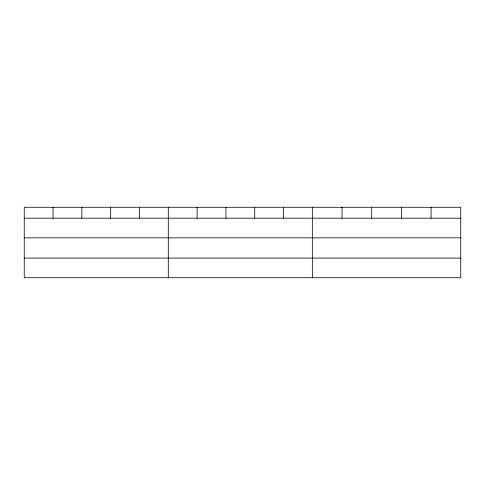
<?xml version="1.0" encoding="UTF-8"?>
<svg xmlns="http://www.w3.org/2000/svg" width="485" height="485" viewBox="0 0 485 485"><rect width="100%" height="100%" fill="white"/><g stroke="black" fill="none" stroke-linecap="round" stroke-linejoin="round"><path stroke-width="0.73" d="M460.75 237.838L460.75 207.271L24.25 207.271L24.25 277.729L460.75 277.729L460.75 237.838L24.25 237.838M24.25 218.189L460.75 218.189M24.25 258.081L460.75 258.081M431.068 207.271L431.068 218.189M401.386 207.271L401.386 218.189M371.704 207.271L371.704 218.189M342.022 207.271L342.022 218.189M312.34 207.271L312.34 277.729M283.531 207.271L283.531 218.189M254.722 207.271L254.722 218.189M225.913 207.271L225.913 218.189M197.104 207.271L197.104 218.189M168.295 207.271L168.295 277.729M139.486 207.271L139.486 218.189M110.677 207.271L110.677 218.189M81.868 207.271L81.868 218.189M53.059 207.271L53.059 218.189"/></g></svg>
